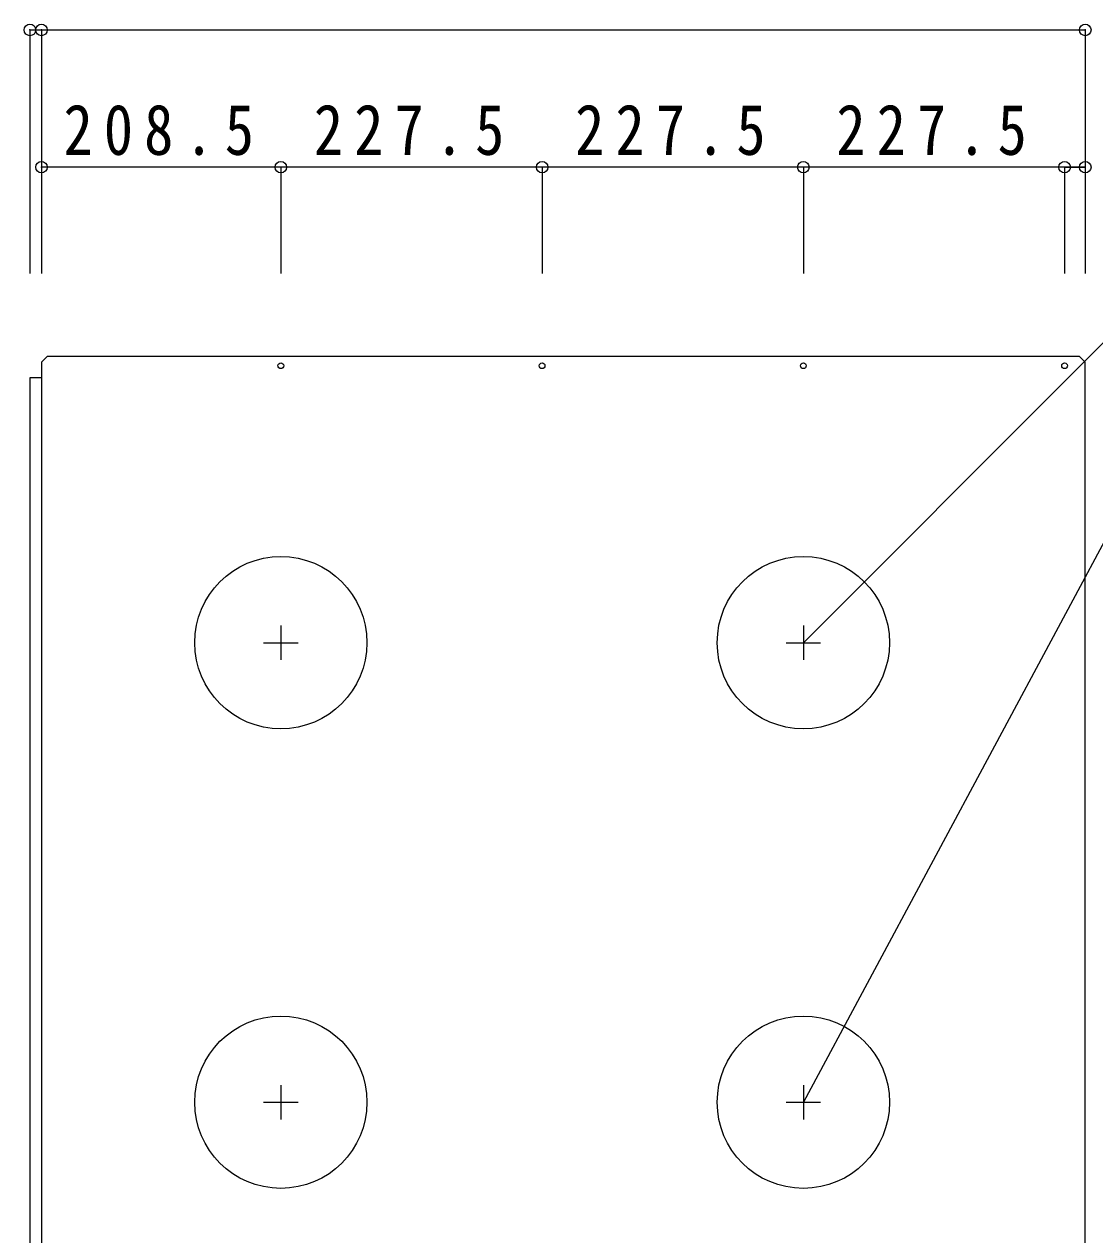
# Model space of a CAD drawing. Units: millimetres at full size, sheet at 1:20. Extents: x -3527 to 4553, y -2654 to 2966.
# Drawn here: x 1617 to 2549, y 801 to 1854 of the extents above; entities that cross this region are included whole.
import ezdxf

# ---------------------------------------------------------------- set-up
doc = ezdxf.new("R2010")
doc.units = ezdxf.units.MM
doc.header["$LTSCALE"] = 20
doc.header["$PDMODE"] = 32
doc.header["$PDSIZE"] = 10
doc.linetypes.add('CHAIN1', pattern=[8, 5, -1, 1, -1])
doc.layers.add('0-0', color=4, linetype='Continuous')
doc.styles.add('ＭＳ ゴシック', font='')
doc.styles.get('ＭＳ ゴシック').set_extended_font_data('MS Gothic')

msp = doc.modelspace()

# ---------------------------------------------------------------- linework, layer by layer
at = {"layer": '0-0'}
for p, q in [((1622.06, 1849.46), (1632.06, 1849.46)), ((1622.06, 1849.46), (1622.06, 1637.4)), ((1632.06, 1849.46), (1632.06, 1637.4)), ((1632.06, 1849.46), (1632.06, 1637.4)), ((1632.06, 1849.46), (2541.06, 1849.46)), ((2541.06, 1849.46), (2541.06, 1637.4)), ((2759.07, 1779.69), (2295.56, 916.18)), ((1840.56, 1730.04), (1632.06, 1730.04)), ((1632.06, 1730.04), (1632.06, 1637.4)), ((2068.06, 1730.04), (1840.56, 1730.04)), ((1840.56, 1730.04), (1840.56, 1637.4)), ((2295.56, 1730.04), (2068.06, 1730.04)), ((2068.06, 1730.04), (2068.06, 1637.4)), ((2523.06, 1730.04), (2295.56, 1730.04)), ((2295.56, 1730.04), (2295.56, 1637.4)), ((2523.06, 1730.04), (2541.06, 1730.04)), ((2541.06, 1730.04), (2523.06, 1730.04)), ((2523.06, 1730.04), (2523.06, 1637.4)), ((2541.06, 1730.04), (2541.06, 1637.4)), ((2541.06, 1730.04), (2541.06, 1637.4))]:
    msp.add_line(p, q, dxfattribs=at)
at = {"layer": '0-0', "color": 7}
for p, q in [((1637.06, 1565.18), (1632.06, 1560.18)), ((1632.06, 1560.18), (1632.06, 1547.18)), ((2536.06, 1565.18), (1637.06, 1565.18)), ((2536.06, 1565.18), (2541.06, 1560.18)), ((2541.06, -247.82), (2541.06, 1560.18)), ((1632.06, 1551.18), (1632.06, -238.82))]:
    msp.add_line(p, q, dxfattribs=at)
at = {"layer": '0-0', "linetype": 'CHAIN1'}
for p, q in [((1840.56, 1331.18), (1840.56, 1301.18)), ((2295.56, 1331.18), (2295.56, 1301.18)), ((1825.56, 1316.18), (1855.56, 1316.18)), ((2280.56, 1316.18), (2310.56, 1316.18)), ((1840.56, 931.18), (1840.56, 901.18)), ((2295.56, 931.18), (2295.56, 901.18)), ((1825.56, 916.18), (1855.56, 916.18)), ((2280.56, 916.18), (2310.56, 916.18))]:
    msp.add_line(p, q, dxfattribs=at)
at = {"layer": '0-0'}
msp.add_lwpolyline([(2295.56, 1316.18), (2759.07, 1779.69), (3192.93, 1779.69)], dxfattribs=at)
at = {"layer": '0-0', "color": 7}
msp.add_lwpolyline([(1632.06, 1546.68), (1622.06, 1546.68), (1622.06, -234.32)], dxfattribs=at)
for centre, radius in [((1840.56, 1557.18), 2.5), ((2068.06, 1557.18), 2.5), ((2295.56, 1557.18), 2.5), ((2523.06, 1557.18), 2.5), ((1840.56, 1316.18), 75), ((2295.56, 1316.18), 75), ((1840.56, 916.18), 75), ((2295.56, 916.18), 75)]:
    msp.add_circle(centre, radius, dxfattribs=at)
at = {"layer": '0-0', "color": 5}
for p in [(1622.06, 1849.46), (1632.06, 1849.46), (2541.06, 1849.46), (1632.06, 1730.04), (1840.56, 1730.04), (2068.06, 1730.04), (2295.56, 1730.04), (2523.06, 1730.04), (2541.06, 1730.04)]:
    msp.add_point(p, dxfattribs=at)

# ---------------------------------------------------------------- texts
at = {"layer": '0-0', "color": 7, "char_height": 43.99, "attachment_point": 7, "style": 'ＭＳ ゴシック'}
for s, insert in [('\\T1.38;\\W0.85;208.5', (1651.31, 1740.04)), ('\\T1.38;\\W0.85;227.5', (1869.31, 1740.04)), ('\\T1.38;\\W0.85;227.5', (2096.81, 1740.04)), ('\\T1.38;\\W0.85;227.5', (2324.31, 1740.04))]:
    msp.add_mtext(s, dxfattribs=dict(at, insert=insert))

doc.saveas('drawing.dxf')
